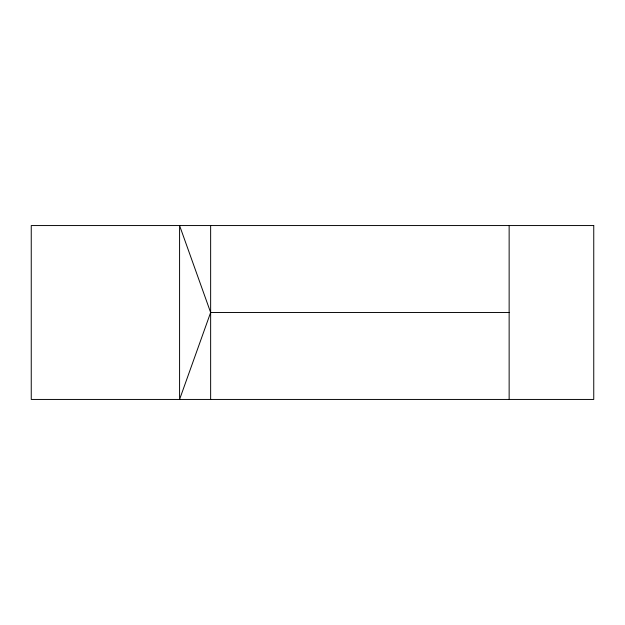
<?xml version="1.0" encoding="UTF-8"?>
<svg xmlns="http://www.w3.org/2000/svg" width="625" height="625" viewBox="0 0 625 625"><rect width="100%" height="100%" fill="white"/><g stroke="black" fill="none" stroke-linecap="round" stroke-linejoin="round"><path stroke-width="0.94" d="M210.641 312.5L179.578 399.445L179.578 225.555L210.641 312.5L509.141 312.5M509.141 225.555L509.141 399.445M210.641 225.555L210.641 399.445M593.75 225.555L31.25 225.555L31.25 399.445L593.75 399.445L593.75 225.555"/></g></svg>
